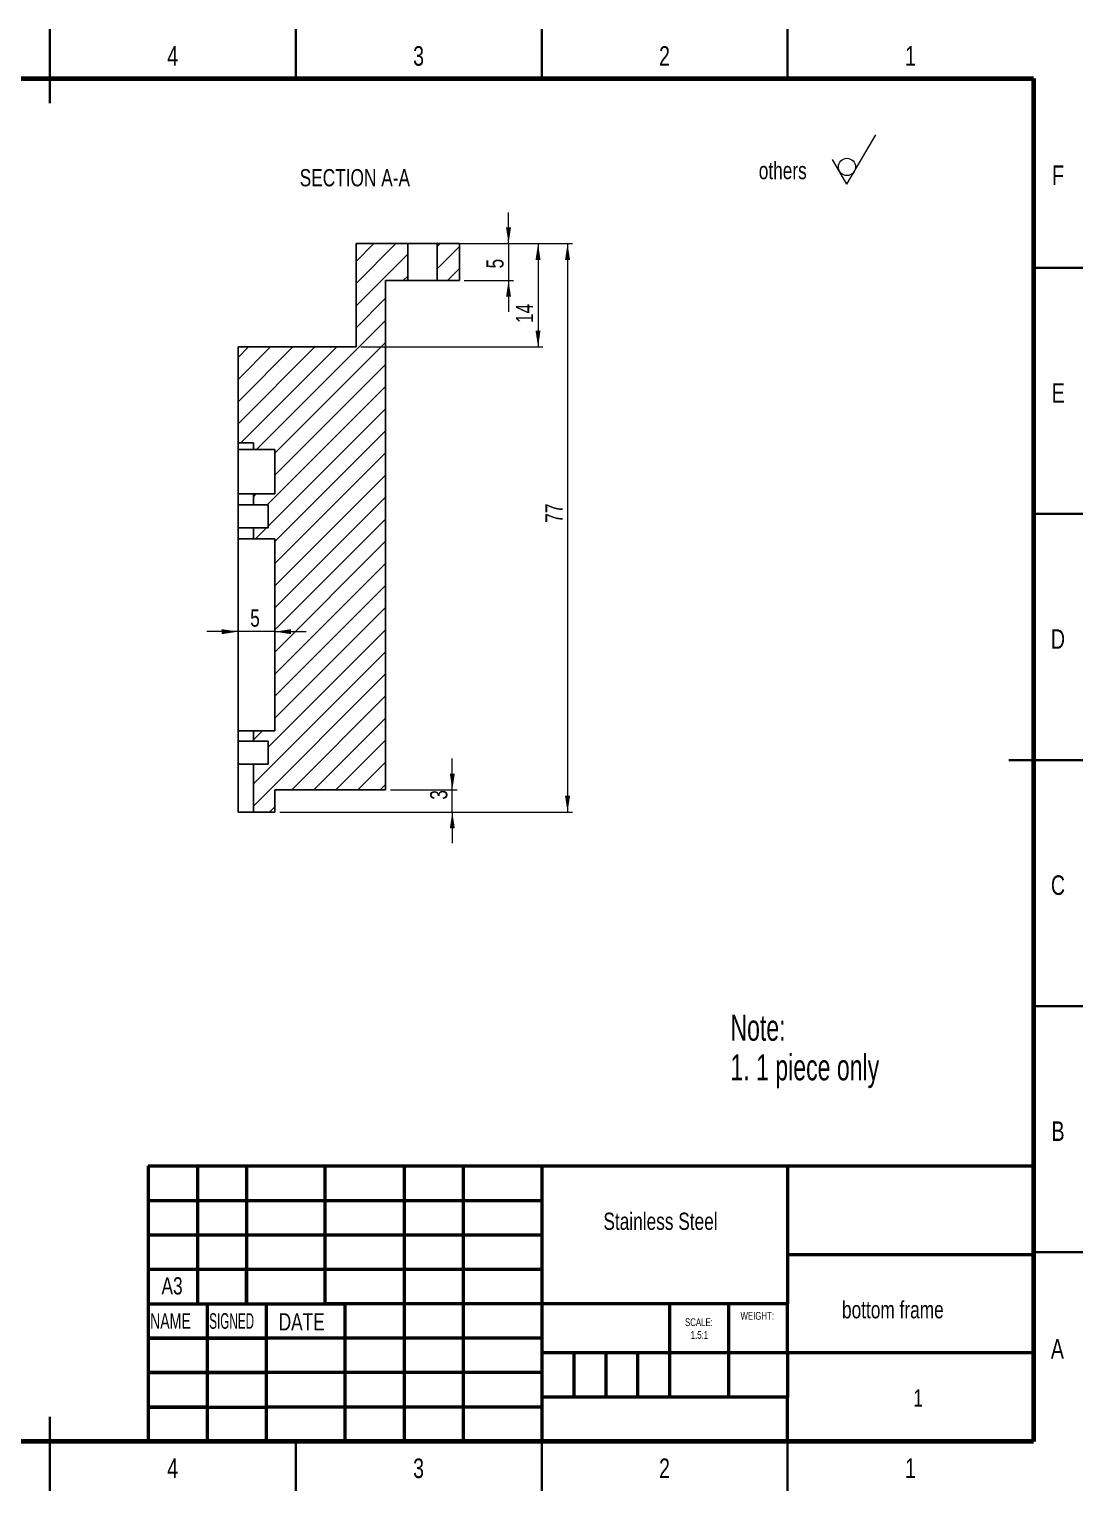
# Model space of a CAD drawing. Header units: millimetres. Extents: x 0 to 420, y 0 to 297.
# Drawn here: x 205.8 to 420, y 0 to 297 of the extents above; entities that cross this region are included whole.
import ezdxf

# ---------------------------------------------------------------- set-up
doc = ezdxf.new("R2010")
doc.units = ezdxf.units.MM
doc.styles.add('SLDTEXTSTYLE0', font='TXT', dxfattribs={"width": 0.663})
doc.styles.add('SLDTEXTSTYLE1', font='TXT', dxfattribs={"width": 0.75})
doc.styles.add('SLDTEXTSTYLE2', font='TXT', dxfattribs={"width": 0.560419})
doc.styles.add('SLDTEXTSTYLE3', font='TXT', dxfattribs={"width": 0.67477})
doc.dimstyles.new('SLDDIMSTYLE2', dxfattribs={"dimtxt": 3.5, "dimasz": 3.302, "dimexe": 0, "dimexo": 0.0625, "dimgap": 0.875, "dimtad": 1, "dimlfac": 0.666667, "dimrnd": 1e-09, "dimzin": 12, "dimdsep": 46, "dimtxsty": 'SLDTEXTSTYLE1', "dimsah": 1, "dimcen": 0.09, "dimadec": 0, "dimazin": 3, "dimtfac": 1, "dimtmove": 0, "dimatfit": 0, "dimfxl": 0, "dimfrac": 2, "dimtolj": 1, "dimtzin": 12, "dimarcsym": 0})
doc.dimstyles.new('SLDDIMSTYLE5', dxfattribs={"dimtxt": 3.5, "dimasz": 3.302, "dimexe": 0, "dimexo": 0.0625, "dimgap": 0.875, "dimtad": 1, "dimlfac": 0.666667, "dimrnd": 1e-09, "dimzin": 12, "dimdsep": 46, "dimtxsty": 'SLDTEXTSTYLE1', "dimsah": 1, "dimcen": 0.09, "dimadec": 0, "dimazin": 3, "dimtfac": 1, "dimtofl": 0, "dimtmove": 0, "dimatfit": 3, "dimfxl": 0, "dimfrac": 2, "dimtolj": 1, "dimtzin": 12, "dimarcsym": 0})

# ---------------------------------------------------------------- blocks, each defined once
blk = doc.blocks.new('SW_NOTE_0')
at = {"color": 0, "linetype": 'Continuous', "lineweight": 0, "attachment_point": 1, "style": 'SLDTEXTSTYLE0'}
for s, insert, char_height in [('Note:', (0, 6.82), 5.292), ('1. 1 piece only', (0, -1.23), 5.2917)]:
    blk.add_mtext(s, dxfattribs=dict(at, insert=insert, char_height=char_height))
blk = doc.blocks.new('SW_NOTE_1')
at = {"color": 0, "linetype": 'Continuous', "lineweight": 0, "char_height": 1.587, "attachment_point": 2, "style": 'SLDTEXTSTYLE1'}
for s, insert in [('SCALE:', (3.4, 2.05)), ('1.5:1', (3.5, -0.54))]:
    blk.add_mtext(s, dxfattribs=dict(at, insert=insert))
blk = doc.blocks.new('SW_SFSYMBOL_0')
at = {"color": 0, "linetype": 'Continuous', "lineweight": 0}
for q in [(23.83, 10), (14.98, 5)]:
    blk.add_line((17.93, 0), q, dxfattribs=at)
blk.add_circle((17.93, 3.5), 1.75, dxfattribs=at)
at = {"color": 0, "linetype": 'Continuous', "lineweight": 0, "insert": (0, 4.51), "char_height": 3.5, "attachment_point": 1, "style": 'SLDTEXTSTYLE1'}
blk.add_mtext('others', dxfattribs=at)
blk = doc.blocks.new('_D_34')
at = {"color": 7, "linetype": 'Continuous', "lineweight": 18}
for p, q in [((248.25, 174.58), (241.9, 174.58)), ((255.75, 174.58), (248.25, 174.58)), ((255.75, 174.58), (262.1, 174.58))]:
    blk.add_line(p, q, dxfattribs=at)
for points in [[(248.25, 174.58), (244.95, 175.09), (244.95, 174.07)], [(255.75, 174.58), (259.05, 174.07), (259.05, 175.09)]]:
    blk.add_solid(points, dxfattribs=at)
at = {"color": 7, "linetype": 'Continuous', "lineweight": 18, "insert": (250.73, 179.09), "char_height": 3.5, "attachment_point": 1, "style": 'SLDTEXTSTYLE1'}
blk.add_mtext('5', dxfattribs=at)
blk = doc.blocks.new('_D_35')
at = {"color": 7, "linetype": 'Continuous', "lineweight": 18}
for p, q in [((283.75, 253.43), (316.25, 253.43)), ((315.25, 253.43), (315.25, 137.93)), ((256.75, 137.93), (316.25, 137.93))]:
    blk.add_line(p, q, dxfattribs=at)
for points in [[(315.25, 253.43), (314.74, 250.13), (315.76, 250.13)], [(315.25, 137.93), (315.76, 141.23), (314.74, 141.23)]]:
    blk.add_solid(points, dxfattribs=at)
at = {"color": 7, "linetype": 'Continuous', "lineweight": 18, "insert": (310.74, 196.71), "char_height": 3.5, "attachment_point": 1, "rotation": 90, "style": 'SLDTEXTSTYLE1'}
blk.add_mtext('77', dxfattribs=at)
blk = doc.blocks.new('_D_36')
at = {"color": 7, "linetype": 'Continuous', "lineweight": 18}
for p, q in [((291.82, 142.43), (291.82, 148.78)), ((279.25, 142.43), (292.82, 142.43)), ((291.82, 137.93), (291.82, 142.43)), ((256.75, 137.93), (292.82, 137.93)), ((291.82, 137.93), (291.82, 131.58))]:
    blk.add_line(p, q, dxfattribs=at)
for points in [[(291.82, 142.43), (292.33, 145.73), (291.32, 145.73)], [(291.82, 137.93), (291.32, 134.63), (292.33, 134.63)]]:
    blk.add_solid(points, dxfattribs=at)
at = {"color": 7, "linetype": 'Continuous', "lineweight": 18, "insert": (287.31, 140.44), "char_height": 3.5, "attachment_point": 1, "rotation": 90, "style": 'SLDTEXTSTYLE1'}
blk.add_mtext('3', dxfattribs=at)
blk = doc.blocks.new('_D_37')
at = {"color": 7, "linetype": 'Continuous', "lineweight": 18}
for p, q in [((283.75, 253.43), (310.25, 253.43)), ((309.25, 253.43), (309.25, 232.43)), ((273.25, 232.43), (310.25, 232.43))]:
    blk.add_line(p, q, dxfattribs=at)
for points in [[(309.25, 253.43), (308.74, 250.13), (309.76, 250.13)], [(309.25, 232.43), (309.76, 235.73), (308.74, 235.73)]]:
    blk.add_solid(points, dxfattribs=at)
at = {"color": 7, "linetype": 'Continuous', "lineweight": 18, "insert": (304.74, 237.29), "char_height": 3.5, "attachment_point": 1, "rotation": 90, "style": 'SLDTEXTSTYLE1'}
blk.add_mtext('14', dxfattribs=at)
blk = doc.blocks.new('_D_38')
at = {"color": 7, "linetype": 'Continuous', "lineweight": 18}
for p, q in [((303.25, 253.43), (303.25, 259.78)), ((294.25, 253.43), (304.25, 253.43)), ((303.25, 253.43), (303.25, 245.93)), ((294.25, 245.93), (304.25, 245.93)), ((303.25, 245.93), (303.25, 239.58))]:
    blk.add_line(p, q, dxfattribs=at)
for points in [[(303.25, 253.43), (303.76, 256.73), (302.74, 256.73)], [(303.25, 245.93), (302.74, 242.63), (303.76, 242.63)]]:
    blk.add_solid(points, dxfattribs=at)
at = {"color": 7, "linetype": 'Continuous', "lineweight": 18, "insert": (298.74, 248.39), "char_height": 3.5, "attachment_point": 1, "rotation": 90, "style": 'SLDTEXTSTYLE1'}
blk.add_mtext('5', dxfattribs=at)

msp = doc.modelspace()

# ---------------------------------------------------------------- hatches: boundary and pattern name
at = {"linetype": 'Continuous', "lineweight": 18}
h = msp.add_hatch(dxfattribs=at)
h.set_pattern_fill('ANSI31', style=0)
h.paths.add_polyline_path([(254.401, 195.679), (251.401, 195.679), (251.401, 193.429), (255.751, 193.429), (255.751, 154.429), (251.401, 154.429), (251.401, 152.329), (254.401, 152.329), (254.401, 147.679), (251.401, 147.679), (251.401, 137.929), (255.751, 137.929), (255.751, 142.429), (278.251, 142.429), (278.251, 245.929), (282.751, 245.929), (282.751, 253.429), (272.251, 253.429), (272.251, 232.429), (248.251, 232.429), (248.251, 212.929), (251.401, 212.929), (251.401, 211.579), (255.751, 211.579), (255.751, 202.579), (251.401, 202.579), (251.401, 200.329), (254.401, 200.329)], flags=0)
h = msp.add_hatch(dxfattribs=at)
h.set_pattern_fill('ANSI31', style=0)
h.paths.add_polyline_path([(293.251, 253.429), (288.751, 253.429), (288.751, 245.929), (293.251, 245.929)], flags=0)

# ---------------------------------------------------------------- linework, layer by layer
at = {"color": 7, "linetype": 'Continuous', "lineweight": 35}
for p, q in [((210, 297.001), (210, 281.999)), ((210, 287), (210, 297)), ((260, 287), (260, 297)), ((310, 287), (310, 297)), ((360, 287), (360, 297)), ((410, 248.5), (420, 248.5)), ((410, 198.5), (420, 198.5)), ((420.001, 148.5), (404.999, 148.5)), ((410, 148.5), (420, 148.5)), ((410, 98.5), (420, 98.5)), ((410, 48.5), (420, 48.5)), ((210, -0.001), (210, 15.001)), ((210, 10), (210, 0)), ((260, 10), (260, 0)), ((310, 10), (310, 0)), ((360, 10), (360, 0))]:
    msp.add_line(p, q, dxfattribs=at)
at = {"color": 7, "linetype": 'Continuous', "lineweight": 70}
for p, q in [((10, 287), (410, 287)), ((410, 287), (410, 10)), ((410, 10), (10, 10))]:
    msp.add_line(p, q, dxfattribs=at)
at = {"color": 7, "linetype": 'Continuous', "lineweight": 25}
for p, q in [((272.251, 253.429), (272.251, 232.429)), ((282.751, 253.429), (272.251, 253.429)), ((282.751, 245.929), (282.751, 253.429)), ((288.751, 253.429), (282.751, 253.429)), ((288.751, 253.429), (288.751, 245.929)), ((293.251, 253.429), (288.751, 253.429)), ((293.251, 253.429), (293.251, 245.929)), ((293.251, 253.429), (293.251, 245.929)), ((293.251, 253.429), (293.251, 253.429)), ((278.251, 142.429), (278.251, 245.929)), ((278.251, 245.929), (282.751, 245.929)), ((288.751, 245.929), (282.751, 245.929)), ((288.751, 245.929), (293.251, 245.929)), ((293.251, 245.929), (293.251, 245.929)), ((248.251, 212.929), (248.251, 232.429)), ((272.251, 232.429), (248.251, 232.429)), ((251.401, 212.929), (248.251, 212.929)), ((248.251, 212.929), (248.251, 211.579)), ((248.251, 211.579), (248.251, 202.579)), ((251.401, 211.579), (248.251, 211.579)), ((251.401, 212.929), (251.401, 211.579)), ((255.751, 211.579), (251.401, 211.579)), ((255.751, 211.579), (255.751, 202.579)), ((248.251, 202.579), (248.251, 200.329)), ((251.401, 202.579), (248.251, 202.579)), ((251.401, 202.579), (251.401, 200.329)), ((255.751, 202.579), (251.401, 202.579)), ((248.251, 200.329), (248.251, 195.679)), ((251.401, 200.329), (248.251, 200.329)), ((254.401, 200.329), (251.401, 200.329)), ((254.401, 200.329), (254.401, 195.679)), ((248.251, 195.679), (248.251, 193.429)), ((251.401, 195.679), (248.251, 195.679)), ((248.251, 193.429), (251.401, 193.429)), ((248.251, 193.429), (248.251, 154.429)), ((251.401, 195.679), (251.401, 193.429)), ((254.401, 195.679), (251.401, 195.679)), ((251.401, 193.429), (255.751, 193.429)), ((255.751, 193.429), (255.751, 154.429)), ((248.251, 154.429), (248.251, 152.329)), ((251.401, 154.429), (248.251, 154.429)), ((248.251, 152.329), (248.251, 147.679)), ((251.401, 152.329), (248.251, 152.329)), ((251.401, 154.429), (251.401, 152.329)), ((255.751, 154.429), (251.401, 154.429)), ((254.401, 152.329), (251.401, 152.329)), ((254.401, 152.329), (254.401, 147.679)), ((248.251, 147.679), (248.251, 137.929)), ((251.401, 147.679), (248.251, 147.679)), ((251.401, 147.679), (251.401, 137.929)), ((254.401, 147.679), (251.401, 147.679)), ((255.751, 137.929), (255.751, 142.429)), ((278.251, 142.429), (255.751, 142.429)), ((255.751, 137.929), (255.751, 142.429)), ((248.251, 137.929), (251.401, 137.929)), ((251.401, 137.929), (255.751, 137.929))]:
    msp.add_line(p, q, dxfattribs=at)
at = {"color": 7, "linetype": 'Continuous', "lineweight": 50}
for p, q in [((230, 66), (410, 66)), ((230, 66), (230, 10)), ((240, 66), (240, 38)), ((250, 66), (250, 38)), ((266, 38), (266, 66)), ((282, 66), (282, 10)), ((294, 66), (294, 10)), ((310, 66), (310, 10)), ((360, 66), (360, 38)), ((230, 59), (310, 59)), ((230, 59), (240, 59)), ((230, 52), (310, 52)), ((230, 52), (240, 52)), ((360, 48), (410, 48)), ((230, 45), (310, 45)), ((230, 45), (240, 45)), ((240, 45), (240, 38)), ((250, 38), (250, 45)), ((230, 38), (240, 38)), ((230, 38), (242, 38)), ((240, 38), (250, 38)), ((242, 38), (242, 31)), ((242, 38), (254, 38)), ((242, 38), (242, 31)), ((250, 38), (266, 38)), ((254, 38), (254, 31)), ((254, 38), (270, 38)), ((282, 38), (266, 38)), ((270, 38), (270, 31)), ((294, 38), (282, 38)), ((310, 38), (294, 38)), ((360, 38), (310, 38)), ((336, 38), (336, 28)), ((348, 38), (348, 19)), ((360, 28), (360, 38)), ((230, 31), (242, 31)), ((242, 31), (230, 31)), ((242, 31), (242, 24)), ((242, 31), (254, 31)), ((254, 31), (242, 31)), ((242, 31), (242, 24)), ((254, 31), (254, 24)), ((270, 31), (254, 31)), ((270, 31), (270, 24)), ((282, 31), (270, 31)), ((294, 31), (282, 31)), ((310, 31), (294, 31)), ((410, 28), (310, 28)), ((316.5, 28), (316.5, 19)), ((323, 28), (323, 19)), ((329.5, 28), (329.5, 19)), ((336, 28), (336, 19)), ((360, 28), (360, 19)), ((242, 24), (230, 24)), ((230, 24), (242, 24)), ((242, 24), (242, 17)), ((254, 24), (242, 24)), ((242, 24), (254, 24)), ((242, 24), (242, 17)), ((254, 24), (254, 17)), ((270, 24), (254, 24)), ((270, 24), (270, 17)), ((282, 24), (270, 24)), ((294, 24), (282, 24)), ((310, 24), (294, 24)), ((316.5, 19), (310, 19)), ((323, 19), (316.5, 19)), ((329.5, 19), (323, 19)), ((336, 19), (329.5, 19)), ((348, 19), (336, 19)), ((360, 19), (336, 19)), ((360, 10), (360, 19)), ((230, 17), (242, 17)), ((242, 17), (230, 17)), ((242, 17), (242, 10)), ((242, 17), (254, 17)), ((242, 17), (254, 17)), ((242, 17), (242, 10)), ((254, 17), (254, 10)), ((270, 17), (254, 17)), ((270, 17), (270, 10)), ((282, 17), (270, 17)), ((294, 17), (282, 17)), ((310, 17), (294, 17))]:
    msp.add_line(p, q, dxfattribs=at)

# ---------------------------------------------------------------- block references
at = {"color": 7, "linetype": 'Continuous', "lineweight": 0}
for name, p in [('SW_SFSYMBOL_0', (354.122, 265.517)), ('SW_NOTE_0', (348.359, 89.926)), ('SW_NOTE_1', (338.564, 33))]:
    msp.add_blockref(name, p, dxfattribs=at)

# ---------------------------------------------------------------- texts
for s, insert, char_height, attachment_point, style in [('4', (234.96, 293.56), 3.969, 2, 'SLDTEXTSTYLE1'), ('3', (284.96, 293.56), 3.969, 2, 'SLDTEXTSTYLE1'), ('2', (334.96, 293.56), 3.969, 2, 'SLDTEXTSTYLE1'), ('1', (384.96, 293.56), 3.969, 2, 'SLDTEXTSTYLE1'), ('SECTION A-A', (272.004, 268.582), 3.5, 2, 'SLDTEXTSTYLE1'), ('F', (414.958, 269.31), 3.969, 2, 'SLDTEXTSTYLE1'), ('E', (415.008, 225.06), 3.969, 2, 'SLDTEXTSTYLE1'), ('D', (414.953, 175.06), 3.969, 2, 'SLDTEXTSTYLE1'), ('C', (414.959, 125.06), 3.969, 2, 'SLDTEXTSTYLE1'), ('B', (414.971, 75.06), 3.969, 2, 'SLDTEXTSTYLE1'), ('Stainless Steel', (334.152, 56.516), 3.5, 2, 'SLDTEXTSTYLE1'), ('A3', (234.846, 43.391), 3.5, 2, 'SLDTEXTSTYLE1'), ('bottom frame', (371.046, 38.544), 3.5, 1, 'SLDTEXTSTYLE1'), ('NAME', (230.374, 36.086), 3.175, 1, 'SLDTEXTSTYLE3'), ('SIGNED', (242.391, 36.086), 3.175, 1, 'SLDTEXTSTYLE2'), ('DATE', (256.52, 36.084), 3.5, 1, 'SLDTEXTSTYLE1'), ('WEIGHT:', (353.821, 36.34), 1.5875, 2, 'SLDTEXTSTYLE1'), ('A', (414.84, 30.81), 3.969, 2, 'SLDTEXTSTYLE1'), ('1', (385.55, 20.612), 3.5, 1, 'SLDTEXTSTYLE1'), ('4', (234.96, 6.56), 3.969, 2, 'SLDTEXTSTYLE1'), ('3', (284.96, 6.56), 3.969, 2, 'SLDTEXTSTYLE1'), ('2', (334.96, 6.56), 3.969, 2, 'SLDTEXTSTYLE1'), ('1', (384.96, 6.56), 3.969, 2, 'SLDTEXTSTYLE1')]:
    msp.add_mtext(s, dxfattribs=dict(at, insert=insert, char_height=char_height, attachment_point=attachment_point, style=style))

# ---------------------------------------------------------------- dimensions: what is measured, and where the dimension line sits
at = {"color": 7, "linetype": 'Continuous', "lineweight": 18}
for base, p1, p2, dimstyle, picture, middle in [((303.251, 245.929), (293.251, 253.429), (293.251, 245.929), 'SLDDIMSTYLE2', '_D_38', (303.251, 249.679)), ((315.251, 137.929), (282.751, 253.429), (255.751, 137.929), 'SLDDIMSTYLE5', '_D_35', (315.251, 199.293)), ((309.251, 232.429), (282.751, 253.429), (272.251, 232.429), 'SLDDIMSTYLE5', '_D_37', (309.251, 239.872)), ((291.825, 142.429), (255.751, 137.929), (278.251, 142.429), 'SLDDIMSTYLE2', '_D_36', (291.825, 141.731))]:
    dim = msp.add_linear_dim(base=base, p1=p1, p2=p2, angle=90, dimstyle=dimstyle, dxfattribs=at)
    dim.commit()
    dim.dimension.update_dxf_attribs({"geometry": picture, "text_midpoint": middle, "dimtype": 160})
dim = msp.add_linear_dim(base=(248.251, 174.577), p1=(255.751, 193.429), p2=(248.251, 137.929), dimstyle='SLDDIMSTYLE2', dxfattribs=at)
dim.commit()
dim.dimension.update_dxf_attribs({"geometry": '_D_34', "text_midpoint": (252.028, 174.577), "dimtype": 160})

doc.saveas('drawing.dxf')
